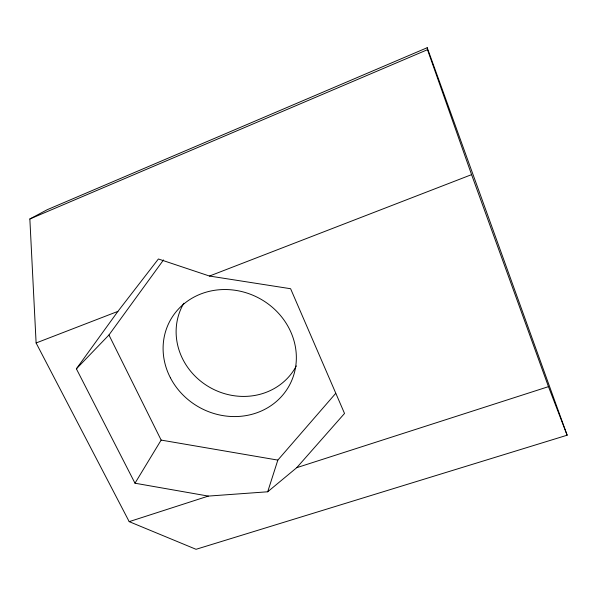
<?xml version="1.0" encoding="UTF-8"?>
<svg xmlns="http://www.w3.org/2000/svg" width="597" height="597" viewBox="0 0 597 597"><rect width="100%" height="100%" fill="white"/><g stroke="black" fill="none" stroke-linecap="round" stroke-linejoin="round"><path stroke-width="0.9" d="M129.198 521.644L196.04 549.3L567.15 435.206L427.221 47.7L47.215 209.711L29.85 218.987L36.111 342.976L129.198 521.644L208.316 496.092L267.695 491.786L277.836 460.1L335.693 393.386M208.316 496.092L134.997 483.212L161.138 440.086L108.953 334.984L163.503 259.941M134.997 483.212L76.379 368.819L117.907 311.38L158.399 258.979L209.487 276.045L290.605 288.724L344.529 413.452L296.761 467.667L267.695 491.786M76.379 368.819L108.953 334.984M29.85 218.987L427.482 49.685L427.221 47.7M36.111 342.976L117.907 311.38M209.487 276.045L471.585 174.637L427.482 49.685M296.761 467.667L548.471 386.655L567.15 435.206M161.138 440.086L277.836 460.1M471.585 174.637L548.471 386.655M296.336 365.924A64.409 59.551 28.6 0 1 210.39 387.707A64.409 59.551 28.6 0 1 183.824 303.254M170.391 377.774A67.849 62.207 28.3 0 0 285.642 391.356A67.849 62.207 28.3 0 0 233.158 290.015A67.849 62.207 28.3 0 0 170.391 377.774"/></g></svg>
